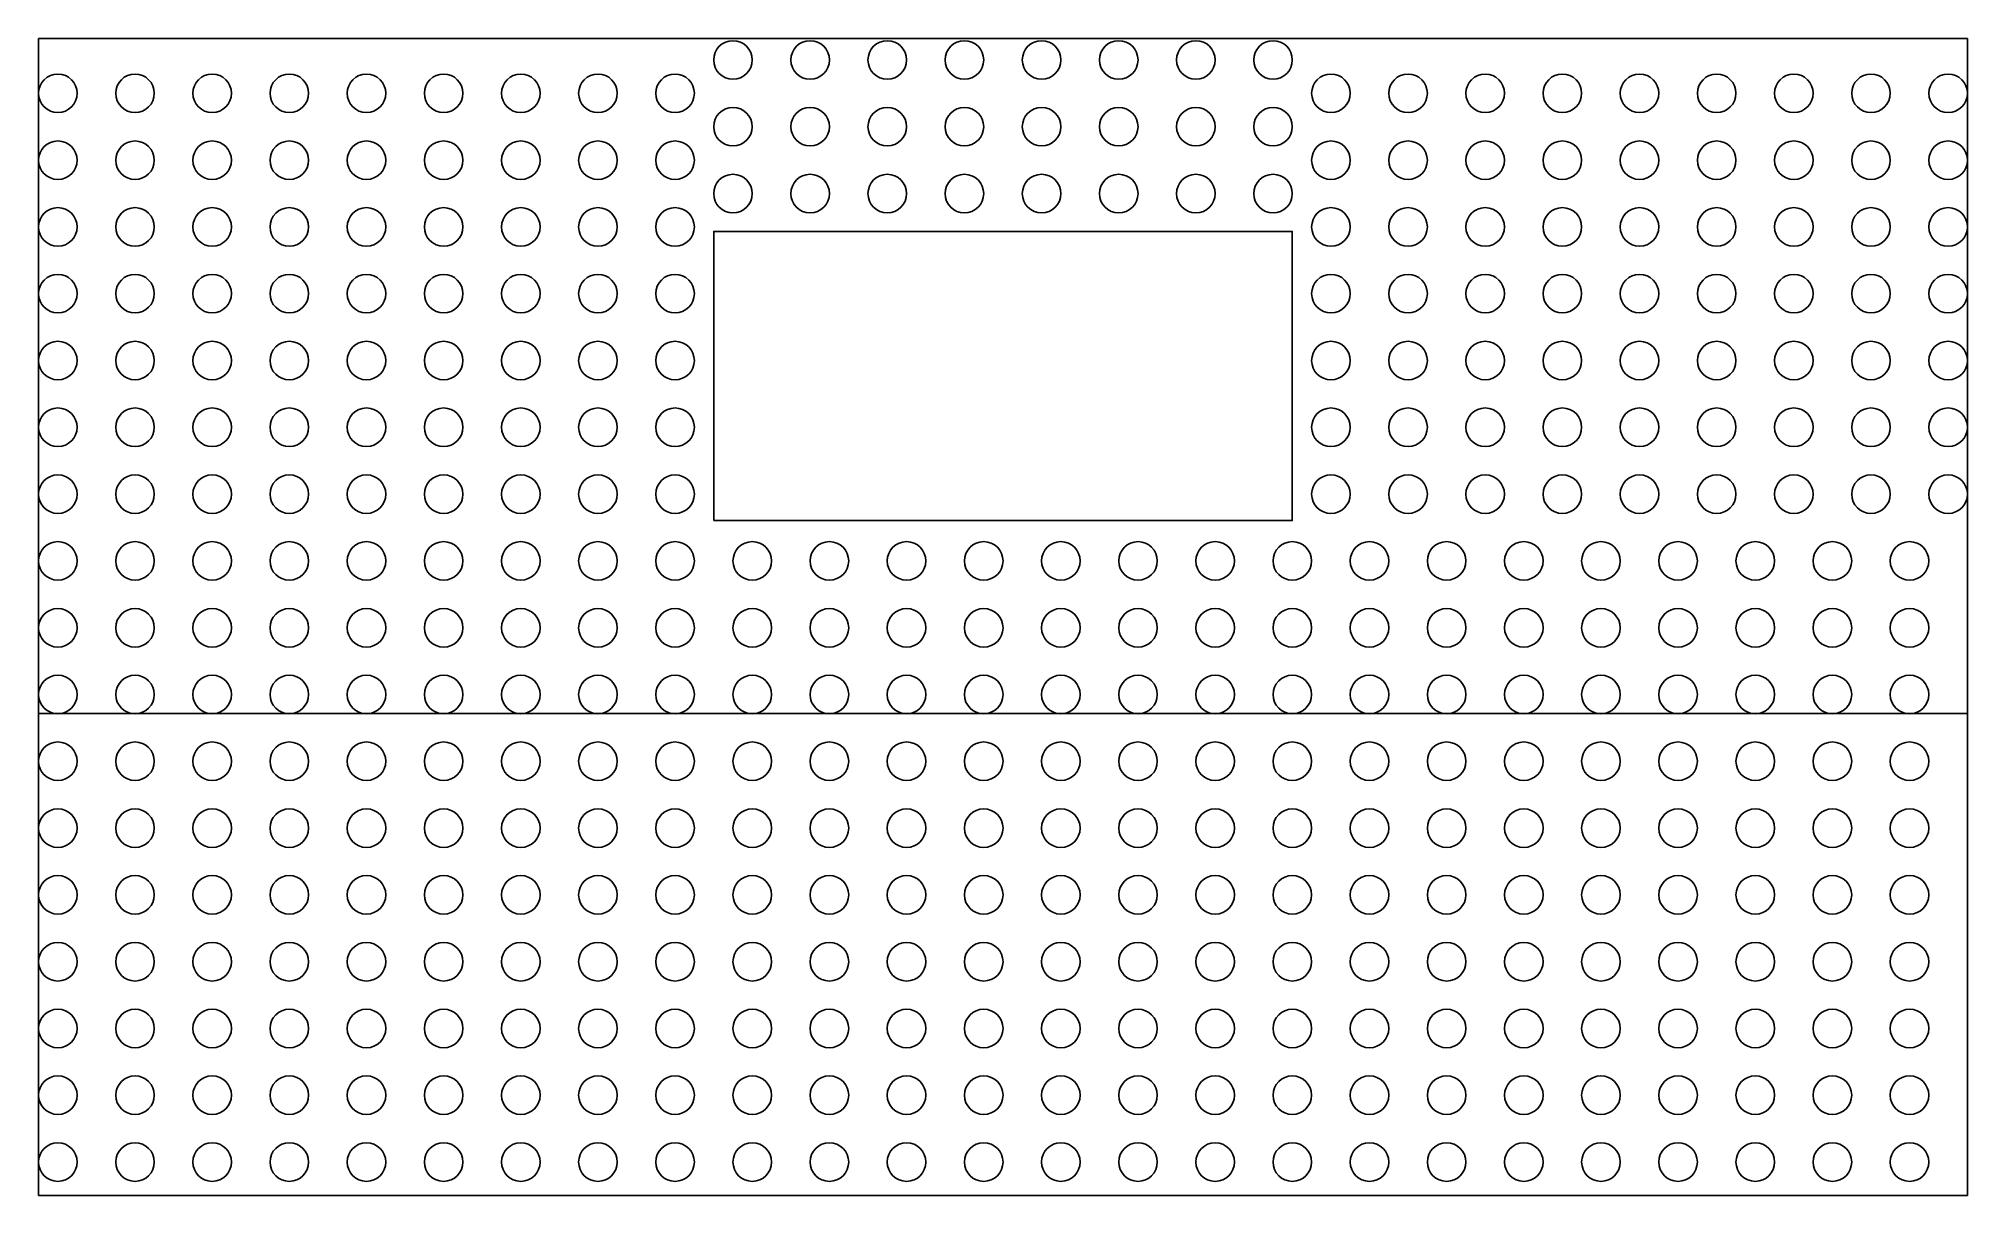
# Model space of a CAD drawing. Header units: metres. Extents: x 0 to 100, y 0 to 60.
import ezdxf

# ---------------------------------------------------------------- set-up
doc = ezdxf.new("R2010")
doc.units = ezdxf.units.M
for name, color, linetype in [('BUILDING', 7, 'Continuous'), ('PIPE_WATER', 7, 'Continuous'), ('PLANTING_SHRUBS', 7, 'Continuous'), ('SITE_BOUNDARY', 7, 'Continuous')]:
    doc.layers.add(name, color=color, linetype=linetype)

msp = doc.modelspace()

# ---------------------------------------------------------------- linework, layer by layer
at = {"layer": 'BUILDING'}
msp.add_lwpolyline([(35, 35), (65, 35), (65, 50), (35, 50)], close=True, dxfattribs=at)
at = {"layer": 'PIPE_WATER'}
msp.add_line((0, 25), (100, 25), dxfattribs=at)
at = {"layer": 'PLANTING_SHRUBS'}
for centre in [(36, 58.89), (40, 58.89), (44, 58.89), (48, 58.89), (52, 58.89), (56, 58.89), (60, 58.89), (64, 58.89), (1, 57.16), (5, 57.16), (9, 57.16), (13, 57.16), (17, 57.16), (21, 57.16), (25, 57.16), (29, 57.16), (33, 57.16), (67, 57.16), (71, 57.16), (75, 57.16), (79, 57.16), (83, 57.16), (87, 57.16), (91, 57.16), (95, 57.16), (99, 57.16), (36, 55.43), (40, 55.43), (44, 55.43), (48, 55.43), (52, 55.43), (56, 55.43), (60, 55.43), (64, 55.43), (1, 53.69), (5, 53.69), (9, 53.69), (13, 53.69), (17, 53.69), (21, 53.69), (25, 53.69), (29, 53.69), (33, 53.69), (67, 53.69), (71, 53.69), (75, 53.69), (79, 53.69), (83, 53.69), (87, 53.69), (91, 53.69), (95, 53.69), (99, 53.69), (36, 51.96), (40, 51.96), (44, 51.96), (48, 51.96), (52, 51.96), (56, 51.96), (60, 51.96), (64, 51.96), (1, 50.23), (5, 50.23), (9, 50.23), (13, 50.23), (17, 50.23), (21, 50.23), (25, 50.23), (29, 50.23), (33, 50.23), (67, 50.23), (71, 50.23), (75, 50.23), (79, 50.23), (83, 50.23), (87, 50.23), (91, 50.23), (95, 50.23), (99, 50.23), (1, 46.77), (5, 46.77), (9, 46.77), (13, 46.77), (17, 46.77), (21, 46.77), (25, 46.77), (29, 46.77), (33, 46.77), (67, 46.77), (71, 46.77), (75, 46.77), (79, 46.77), (83, 46.77), (87, 46.77), (91, 46.77), (95, 46.77), (99, 46.77), (1, 43.3), (5, 43.3), (9, 43.3), (13, 43.3), (17, 43.3), (21, 43.3), (25, 43.3), (29, 43.3), (33, 43.3), (67, 43.3), (71, 43.3), (75, 43.3), (79, 43.3), (83, 43.3), (87, 43.3), (91, 43.3), (95, 43.3), (99, 43.3), (1, 39.84), (5, 39.84), (9, 39.84), (13, 39.84), (17, 39.84), (21, 39.84), (25, 39.84), (29, 39.84), (33, 39.84), (67, 39.84), (71, 39.84), (75, 39.84), (79, 39.84), (83, 39.84), (87, 39.84), (91, 39.84), (95, 39.84), (99, 39.84), (1, 36.37), (5, 36.37), (9, 36.37), (13, 36.37), (17, 36.37), (21, 36.37), (25, 36.37), (29, 36.37), (33, 36.37), (67, 36.37), (71, 36.37), (75, 36.37), (79, 36.37), (83, 36.37), (87, 36.37), (91, 36.37), (95, 36.37), (99, 36.37), (1, 32.91), (5, 32.91), (9, 32.91), (13, 32.91), (17, 32.91), (21, 32.91), (25, 32.91), (29, 32.91), (33, 32.91), (37, 32.91), (41, 32.91), (45, 32.91), (49, 32.91), (53, 32.91), (57, 32.91), (61, 32.91), (65, 32.91), (69, 32.91), (73, 32.91), (77, 32.91), (81, 32.91), (85, 32.91), (89, 32.91), (93, 32.91), (97, 32.91), (1, 29.44), (5, 29.44), (9, 29.44), (13, 29.44), (17, 29.44), (21, 29.44), (25, 29.44), (29, 29.44), (33, 29.44), (37, 29.44), (41, 29.44), (45, 29.44), (49, 29.44), (53, 29.44), (57, 29.44), (61, 29.44), (65, 29.44), (69, 29.44), (73, 29.44), (77, 29.44), (81, 29.44), (85, 29.44), (89, 29.44), (93, 29.44), (97, 29.44), (1, 25.98), (5, 25.98), (9, 25.98), (13, 25.98), (17, 25.98), (21, 25.98), (25, 25.98), (29, 25.98), (33, 25.98), (37, 25.98), (41, 25.98), (45, 25.98), (49, 25.98), (53, 25.98), (57, 25.98), (61, 25.98), (65, 25.98), (69, 25.98), (73, 25.98), (77, 25.98), (81, 25.98), (85, 25.98), (89, 25.98), (93, 25.98), (97, 25.98), (1, 22.52), (5, 22.52), (9, 22.52), (13, 22.52), (17, 22.52), (21, 22.52), (25, 22.52), (29, 22.52), (33, 22.52), (37, 22.52), (41, 22.52), (45, 22.52), (49, 22.52), (53, 22.52), (57, 22.52), (61, 22.52), (65, 22.52), (69, 22.52), (73, 22.52), (77, 22.52), (81, 22.52), (85, 22.52), (89, 22.52), (93, 22.52), (97, 22.52), (1, 19.05), (5, 19.05), (9, 19.05), (13, 19.05), (17, 19.05), (21, 19.05), (25, 19.05), (29, 19.05), (33, 19.05), (37, 19.05), (41, 19.05), (45, 19.05), (49, 19.05), (53, 19.05), (57, 19.05), (61, 19.05), (65, 19.05), (69, 19.05), (73, 19.05), (77, 19.05), (81, 19.05), (85, 19.05), (89, 19.05), (93, 19.05), (97, 19.05), (1, 15.59), (5, 15.59), (9, 15.59), (13, 15.59), (17, 15.59), (21, 15.59), (25, 15.59), (29, 15.59), (33, 15.59), (37, 15.59), (41, 15.59), (45, 15.59), (49, 15.59), (53, 15.59), (57, 15.59), (61, 15.59), (65, 15.59), (69, 15.59), (73, 15.59), (77, 15.59), (81, 15.59), (85, 15.59), (89, 15.59), (93, 15.59), (97, 15.59), (1, 12.12), (5, 12.12), (9, 12.12), (13, 12.12), (17, 12.12), (21, 12.12), (25, 12.12), (29, 12.12), (33, 12.12), (37, 12.12), (41, 12.12), (45, 12.12), (49, 12.12), (53, 12.12), (57, 12.12), (61, 12.12), (65, 12.12), (69, 12.12), (73, 12.12), (77, 12.12), (81, 12.12), (85, 12.12), (89, 12.12), (93, 12.12), (97, 12.12), (1, 8.66), (5, 8.66), (9, 8.66), (13, 8.66), (17, 8.66), (21, 8.66), (25, 8.66), (29, 8.66), (33, 8.66), (37, 8.66), (41, 8.66), (45, 8.66), (49, 8.66), (53, 8.66), (57, 8.66), (61, 8.66), (65, 8.66), (69, 8.66), (73, 8.66), (77, 8.66), (81, 8.66), (85, 8.66), (89, 8.66), (93, 8.66), (97, 8.66), (1, 5.2), (5, 5.2), (9, 5.2), (13, 5.2), (17, 5.2), (21, 5.2), (25, 5.2), (29, 5.2), (33, 5.2), (37, 5.2), (41, 5.2), (45, 5.2), (49, 5.2), (53, 5.2), (57, 5.2), (61, 5.2), (65, 5.2), (69, 5.2), (73, 5.2), (77, 5.2), (81, 5.2), (85, 5.2), (89, 5.2), (93, 5.2), (97, 5.2), (1, 1.73), (5, 1.73), (9, 1.73), (13, 1.73), (17, 1.73), (21, 1.73), (25, 1.73), (29, 1.73), (33, 1.73), (37, 1.73), (41, 1.73), (45, 1.73), (49, 1.73), (53, 1.73), (57, 1.73), (61, 1.73), (65, 1.73), (69, 1.73), (73, 1.73), (77, 1.73), (81, 1.73), (85, 1.73), (89, 1.73), (93, 1.73), (97, 1.73)]:
    msp.add_circle(centre, 1, dxfattribs=at)
at = {"layer": 'SITE_BOUNDARY'}
msp.add_lwpolyline([(0, 0), (100, 0), (100, 60), (0, 60)], close=True, dxfattribs=at)

doc.saveas('drawing.dxf')
